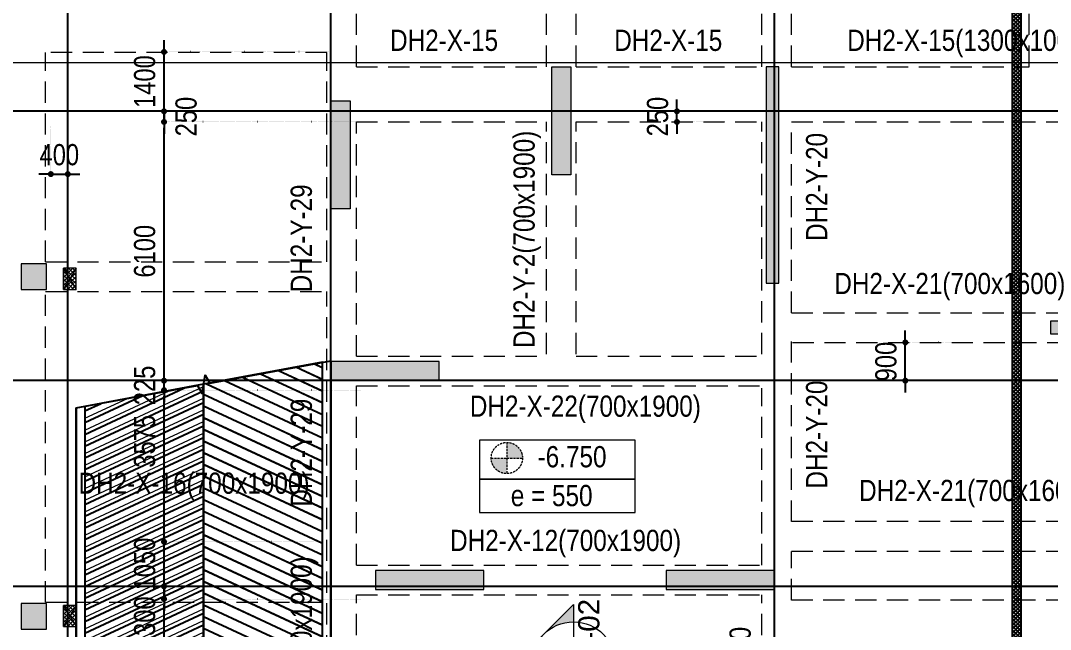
# Model space of a CAD drawing. Header units: millimetres. Extents: x 2356525 to 2927188, y -665534 to -417818.
# Drawn here: x 2771827 to 2796089, y -469946 to -455593 of the extents above; entities that cross this region are included whole.
import ezdxf
from ezdxf.enums import TextEntityAlignment as Align

# ---------------------------------------------------------------- set-up
doc = ezdxf.new("R2010")
doc.units = ezdxf.units.MM
doc.header["$LTSCALE"] = 200
doc.header["$MEASUREMENT"] = 0
for name, pattern in [('$0$CHG_XX_Damsan_Ham 2$0$HIDDEN', [0.375, 0.25, -0.125]), ('$0$HIDDEN', [0.375, 0.25, -0.125]), ('CHG_XX_Damsan_Ham 2$0$CHG_XX_Damsan_Ham 2$0$HIDDEN', [0.375, 0.25, -0.125]), ('CHG_XX_Luoi truc$0$MB_Luoi truc$0$Center101', [13, 10, -1, 1, -1]), ('DOT2', [0.125, 0, -0.125])]:
    doc.linetypes.add(name, pattern=pattern)
doc.layers.get('0').update_dxf_attribs({"lineweight": 9})
doc.layers.get('Defpoints').update_dxf_attribs({"color": 10, "lineweight": 0})
for name, color, linetype, lineweight in [("$0$'S_General_Hidden_1 Thin", 1, '$0$HIDDEN', 18), ('$0$CHG_XX_Damsan_Ham 2$0$DBAO', 3, 'Continuous', 13), ('$0$CHG_XX_Damsan_Ham 2$0$DMo', 9, '$0$CHG_XX_Damsan_Ham 2$0$HIDDEN', 9), ('$0$CHG_XX_Damsan_Ham 2$0$Start net bao', 3, 'Continuous', 18), ('$0$CHG_XX_Damsan_Ham 2$0$TTP-TEXT', 30, 'Continuous', 5), ('$0$Start hatch', 8, 'Continuous', 25), ('CHG_XX_Cot_Ham 2$0$NS-Pier-H2', 150, 'Continuous', 13), ('CHG_XX_Cot_Ham 2$0$NS-Pier-H2 @ 1', 150, 'Continuous', 13), ('CHG_XX_Cot_Ham 2$0$NS-Pier-H2 @ 150', 150, 'Continuous', 13), ("CHG_XX_Damsan_Ham 2$0$CHG_XX_Damsan_Ham 2$0$'S_General_Hidden_1 Thin", 1, 'CHG_XX_Damsan_Ham 2$0$CHG_XX_Damsan_Ham 2$0$HIDDEN', 18), ('CHG_XX_Damsan_Ham 2$0$CHG_XX_Damsan_Ham 2$0$DBAO', 3, 'Continuous', 13), ('CHG_XX_Damsan_Ham 2$0$CHG_XX_Damsan_Ham 2$0$DTE-MEP-H-SLAB TEXT', 3, 'Continuous', 0), ('CHG_XX_Damsan_Ham 2$0$CHG_XX_Damsan_Ham 2$0$mach ngung thi cong', 6, 'Continuous', 13), ('CHG_XX_Damsan_Ham 2$0$CHG_XX_Damsan_Ham 2$0$Start hatch', 8, 'Continuous', 25), ('CHG_XX_Damsan_Ham 2$0$CHG_XX_Damsan_Ham 2$0$Start net bao', 3, 'Continuous', 18), ('CHG_XX_Damsan_Ham 2$0$DTE-MEP-H-SLAB TEXT', 3, 'Continuous', 0), ('CHG_XX_Damsan_Ham 2$0$HATCH', 57, 'Continuous', 9), ('CHG_XX_Damsan_Ham 2$0$mach ngung thi cong', 6, 'Continuous', 13), ('CHG_XX_Damsan_Ham 2$0$Start hatch', 8, 'Continuous', 25), ('CHG_XX_Damsan_Ham 2$0$tam cap ram', 8, 'Continuous', 5), ('DBAO', 90, 'Continuous', 13), ('TEXT P X', 1, 'Continuous', 9), ('TEXT P Y', 2, 'Continuous', 15)]:
    doc.layers.add(name, color=color, linetype=linetype, lineweight=lineweight)
for name, color, linetype in [('CHG_XX_Cot_Ham 2$0$mb_cot tang 1-3$0$Concrete Line', 6, 'Continuous'), ('CHG_XX_Damsan_Ham 2$0$DTE-MEP-REVISION-1', 2, 'Continuous'), ('CHG_XX_Luoi truc$0$Grid', 34, 'Continuous'), ('CHG_XX_Luoi truc$0$Grid Line', 251, 'CHG_XX_Luoi truc$0$MB_Luoi truc$0$Center101'), ('dim', 1, 'Continuous')]:
    doc.layers.add(name, color=color, linetype=linetype)
for name, color, linetype, lineweight, plot in [('CHG_XX_Cot_Ham 2$0$NS-Column-H2', 90, 'Continuous', 13, False), ('CHG_XX_Cot_Ham 2$0$NS-Column-H2 @ 1', 90, 'Continuous', 13, False), ('CHG_XX_Cot_Ham 2$0$NS-Column-H2 @ 150', 90, 'Continuous', 13, False)]:
    doc.layers.add(name, color=color, linetype=linetype, lineweight=lineweight, plot=plot)
doc.styles.add('$0$CHG_XX_Damsan_Ham 2$0$TTP-HelCon', font='')
doc.styles.add('CHG_XX_Luoi truc$0$MB_Luoi truc$0$Grid A-F$0$VNI-HelveCB', font='')
doc.styles.add('ICIC', font='arial.ttf')
doc.styles.add('MB_Luoi truc$0$Arial_C', font='arial.ttf', dxfattribs={"width": 0.8})
doc.styles.add('TTP-HelCon', font='')
doc.styles.get('$0$CHG_XX_Damsan_Ham 2$0$TTP-HelCon').set_extended_font_data('VNI-Helve-Condense')
doc.styles.get('CHG_XX_Luoi truc$0$MB_Luoi truc$0$Grid A-F$0$VNI-HelveCB').set_extended_font_data('VNI-Helve-Condense', bold=True)
doc.styles.get('TTP-HelCon').set_extended_font_data('VNI-Helve-Condense')
doc.dimstyles.new('200', dxfattribs={"dimscale": 200, "dimtxt": 2.5, "dimasz": 0.7, "dimexe": 0.0003, "dimexo": 0, "dimgap": 1, "dimtad": 1, "dimdec": 0, "dimzin": 12, "dimdsep": 46, "dimtxsty": 'MB_Luoi truc$0$Arial_C', "dimblk": 'MB_Luoi truc$0$_Dot', "dimcen": 0.5, "dimclrd": 256, "dimclre": 8, "dimclrt": 1, "dimadec": 0, "dimazin": 0, "dimtfac": 1, "dimtdec": 0, "dimtix": 1, "dimtmove": 2, "dimatfit": 3, "dimldrblk": 'MB_Luoi truc$0$HTT Arrow 30', "dimfxl": 1, "dimtolj": 1, "dimtzin": 0, "dimlwe": -1, "dimarcsym": 0})
pattern_1 = [(335, (2e-10, 1500), (105.65457, 226.57695), [])]
pattern_2 = [(205, (147703.1, 1500), (-105.65457, 226.57695), [])]

# ---------------------------------------------------------------- blocks, each defined once
blk = doc.blocks.new('*U864')
at = {"layer": 'CHG_XX_Cot_Ham 2$0$NS-Pier-H2 @ 1'}
h = blk.add_hatch(color=256, dxfattribs=at)
h.dxf.hatch_style = 1
h.paths.add_polyline_path([(450, 0), (0, 0), (0, -2550), (450, -2550)])
at = {"layer": 'CHG_XX_Cot_Ham 2$0$NS-Pier-H2 @ 150'}
h = blk.add_hatch(color=256, dxfattribs=at)
h.dxf.hatch_style = 1
h.paths.add_polyline_path([(450, 0), (0, 0), (0, -2550), (450, -2550)])
blk = doc.blocks.new('CHG_XX_Cot_Ham 2$0$Block A_C450x2250')
at = {"layer": 'CHG_XX_Cot_Ham 2$0$NS-Pier-H2'}
blk.add_lwpolyline([(450, -2550), (0, -2550), (0, 0), (450, 0)], close=True, dxfattribs=at)
blk.add_blockref('*U864', (0, 0), dxfattribs=at)
blk = doc.blocks.new('CHG_XX_Cot_Ham 2$0$300X4700')
at = {"layer": 'CHG_XX_Cot_Ham 2$0$NS-Pier-H2'}
h = blk.add_hatch(color=256, dxfattribs=at)
h.dxf.hatch_style = 1
h.paths.add_polyline_path([(0, 0), (0, -300), (4700, -300), (4700, 0)])
blk.add_lwpolyline([(0, 0), (0, -300), (4700, -300), (4700, 0)], close=True, dxfattribs=at)
blk = doc.blocks.new('*U865')
at = {"layer": 'CHG_XX_Cot_Ham 2$0$NS-Column-H2 @ 1'}
h = blk.add_hatch(color=256, dxfattribs=at)
h.dxf.hatch_style = 1
h.paths.add_polyline_path([(-300, -300), (-300, 300), (300, 300), (300, -300)])
at = {"layer": 'CHG_XX_Cot_Ham 2$0$NS-Column-H2 @ 150'}
h = blk.add_hatch(color=256, dxfattribs=at)
h.dxf.hatch_style = 1
h.paths.add_polyline_path([(-300, -300), (-300, 300), (300, 300), (300, -300)])
blk = doc.blocks.new('CHG_XX_Cot_Ham 2$0$HoBoi_C600x600')
at = {"layer": 'CHG_XX_Cot_Ham 2$0$NS-Column-H2'}
blk.add_lwpolyline([(300, -300), (300, 300), (-300, 300), (-300, -300)], close=True, dxfattribs=at)
blk.add_blockref('*U865', (0, 0), dxfattribs=at)
blk = doc.blocks.new('*U835')
at = {"layer": 'CHG_XX_Luoi truc$0$Grid Line'}
blk.add_line((0, 0), (0, 608), dxfattribs=at)
at = {"layer": 'CHG_XX_Luoi truc$0$Grid', "lineweight": -2, "style": 'CHG_XX_Luoi truc$0$MB_Luoi truc$0$Grid A-F$0$VNI-HelveCB'}
for tag, p in [('GRIDSUB', (0, 617)), ('GRID', (0, -9))]:
    blk.add_attdef(tag, text='', height=5, dxfattribs=at).set_placement(p, align=Align.MIDDLE)
blk = doc.blocks.new('*U837')
at = {"layer": 'CHG_XX_Luoi truc$0$Grid Line'}
blk.add_line((0, 0), (0, 438), dxfattribs=at)
at = {"layer": 'CHG_XX_Luoi truc$0$Grid', "lineweight": -2, "style": 'CHG_XX_Luoi truc$0$MB_Luoi truc$0$Grid A-F$0$VNI-HelveCB'}
for tag, p in [('GRIDSUB', (0, 447)), ('GRID', (0, -9))]:
    blk.add_attdef(tag, text='', height=5, dxfattribs=at).set_placement(p, align=Align.MIDDLE)
blk = doc.blocks.new('CHG_XX_Luoi truc')
at = {"layer": 'CHG_XX_Luoi truc$0$Grid', "xscale": 300, "yscale": 300, "zscale": 300}
for p in [(70650, -12747), (76850, -12747), (87300, -12747)]:
    blk.add_blockref('*U835', p, dxfattribs=at)
at = {"layer": 'CHG_XX_Luoi truc$0$Grid', "xscale": 300.0000000000013, "yscale": 300.0000000000013, "zscale": 300.0000000000013, "rotation": 90}
for p in [(110703, 152250), (110703, 145900), (110703, 141050)]:
    blk.add_blockref('*U837', p, dxfattribs=at)
blk = doc.blocks.new('CHG_XX_Cot_Ham 2')
at = {"layer": 'CHG_XX_Cot_Ham 2$0$NS-Column-H2'}
h = blk.add_hatch(dxfattribs=at)
h.set_pattern_fill('ANSI37', color=256, scale=20.833333, angle=270, style=0)
h.set_pattern_definition([(315, (-339307.24, -90764.444), (46.772167, 46.772167), []), (45, (-339307.24, -90764.444), (-46.772167, 46.772167), [])])
h.paths.add_polyline_path([(70550, 148050.4), (70550, 148550.5), (70850, 148550.5), (70850, 148050.4)])
h = blk.add_hatch(dxfattribs=at)
h.set_pattern_fill('ANSI37', color=256, scale=20.833333, angle=270, style=0)
h.set_pattern_definition([(315, (-339307.24, -98714.44), (46.772167, 46.772167), []), (45, (-339307.24, -98714.44), (-46.772167, 46.772167), [])])
h.paths.add_polyline_path([(70550, 140100.4), (70550, 140600.5), (70850, 140600.5), (70850, 140100.4)])
at = {"layer": 'CHG_XX_Cot_Ham 2$0$NS-Pier-H2'}
h = blk.add_hatch(color=256, dxfattribs=at)
h.dxf.hatch_style = 1
h.paths.add_polyline_path([(99639.2, 163400), (-10900, 163400), (-10900, 85450), (-300, 85450), (-300, 84050), (32350, 84050), (32350, -9000), (103575.5, -9000), (106050, -6022), (106050, 158254.3)])
h.paths.add_polyline_path([(99533.7, 163100), (105750, 158110.4), (105750, 90450), (105650, 90450), (105750, 90450), (105750, 13850), (105750, 13722.3), (105750, -5913.6), (103434.7, -8700), (93599.8, -8700), (93299.8, -8700), (32650, -8700), (32650, 84350), (0, 84350), (0, 85750), (-10600, 85750), (-10600, 163100), (93600, 163100)], flags=16)
h = blk.add_hatch(color=256, dxfattribs=at)
h.dxf.hatch_style = 1
h.paths.add_polyline_path([(87400, 153300), (87100, 153300), (87100, 148200), (87400, 148200)])
at = {"layer": 'CHG_XX_Cot_Ham 2$0$NS-Column-H2'}
for points in [[(70850, 148550.5), (70550, 148550.5), (70550, 148050.5), (70850, 148050.5), (70850, 148550.5), (70550, 148050.5), (70550, 148550.5), (70850, 148050.5)], [(70850, 140600.5), (70550, 140600.5), (70550, 140100.5), (70850, 140100.5), (70850, 140600.5), (70550, 140100.5), (70550, 140600.5), (70850, 140100.5)]]:
    blk.add_lwpolyline(points, dxfattribs=at)
at = {"layer": 'CHG_XX_Cot_Ham 2$0$NS-Pier-H2'}
blk.add_lwpolyline([(87400, 153300), (87100, 153300), (87100, 148200), (87400, 148200)], close=True, dxfattribs=at)
at = {"layer": 'CHG_XX_Cot_Ham 2$0$mb_cot tang 1-3$0$Concrete Line'}
blk.add_blockref('CHG_XX_Cot_Ham 2$0$300X4700', (93800, 147300), dxfattribs=at)
at = {"layer": 'CHG_XX_Cot_Ham 2$0$NS-Column-H2'}
for p in [(69850, 148350), (69850, 140344.1)]:
    blk.add_blockref('CHG_XX_Cot_Ham 2$0$HoBoi_C600x600', p, dxfattribs=at)
at = {"layer": 'CHG_XX_Cot_Ham 2$0$NS-Pier-H2'}
for name, p in [('CHG_XX_Luoi truc', (0, 0)), ('CHG_XX_Cot_Ham 2$0$Block A_C450x2250', (82050, 153300)), ('CHG_XX_Cot_Ham 2$0$Block A_C450x2250', (76850, 152500))]:
    blk.add_blockref(name, p, dxfattribs=at)
at = {"layer": 'CHG_XX_Cot_Ham 2$0$NS-Pier-H2', "xscale": -1, "rotation": 90}
for p in [(76850, 146350), (77900, 141425), (84750, 141425)]:
    blk.add_blockref('CHG_XX_Cot_Ham 2$0$Block A_C450x2250', p, dxfattribs=at)
blk = doc.blocks.new('sfddxg')
h = blk.add_hatch(color=256)
h.paths.add_polyline_path([(-500, 0), (-707, 0), (-354, 354, 0.198912)])
h.paths.add_polyline_path([(-354, 354), (0, 707), (354, 354, 0.198912), (0, 500, 0.198912)])
h.paths.add_polyline_path([(354, 354), (707, 0), (500, 0, 0.198912)])
for p, q in [((550, 0), (-550, 0)), ((-500, 0), (-500, 0))]:
    blk.add_line(p, q)
blk.add_lwpolyline([(-500, 0), (-707, 0), (0, 707), (707, 0), (500, 0)])
blk.add_circle((0, 0), 500)
at = {"style": 'ICIC', "flags": 8}
blk.add_attdef('1', text='', height=250, dxfattribs=at).set_placement((0, 225), align=Align.MIDDLE)
blk.add_attdef('B-H2-14', text='', height=200, dxfattribs=at).set_placement((-528, -180), align=Align.MIDDLE_LEFT)
blk = doc.blocks.new('$0$CHG_XX_Damsan_Ham 2$0$KHS')
at = {"layer": '$0$CHG_XX_Damsan_Ham 2$0$DMo'}
h = blk.add_hatch(color=256, dxfattribs=at)
h.dxf.hatch_style = 1
h.paths.add_polyline_path([(1018, -704, 0.414214), (650, -335), (650, -704)])
h.paths.add_polyline_path([(650, -1072), (650, -704), (281, -704, 0.414214)])
at = {"layer": '$0$CHG_XX_Damsan_Ham 2$0$DBAO'}
for points in [[(10, -284), (10, -1200), (3676, -1200), (3676, -284)], [(10, -1200), (10, -1985), (3676, -1985), (3676, -1200)]]:
    blk.add_lwpolyline(points, close=True, dxfattribs=at)
at = {"layer": '$0$CHG_XX_Damsan_Ham 2$0$DMo'}
for p, q in [((650, -335), (650, -1072)), ((281, -704), (1018, -704))]:
    blk.add_line(p, q, dxfattribs=at)
blk.add_circle((650, -704), 368, dxfattribs=at)
at = {"layer": '$0$CHG_XX_Damsan_Ham 2$0$TTP-TEXT', "style": '$0$CHG_XX_Damsan_Ham 2$0$TTP-HelCon'}
for s, p in [(' -6.750', (1216, -923)), ('e = 550', (743, -1839))]:
    blk.add_text(s, height=500, dxfattribs=at).set_placement(p)
blk = doc.blocks.new('MB_Luoi truc$0$_Dot')
at = {"color": 0, "linetype": 'ByBlock', "lineweight": -2}
blk.add_line((-0.5, 0), (-1, 0), dxfattribs=at)
at = {"color": 0, "linetype": 'ByBlock', "const_width": 0.5}
blk.add_lwpolyline([(-0.25, 0, 1), (0.25, 0, 1)], format="xyb", close=True, dxfattribs=at)
blk = doc.blocks.new('*D101')
at = {"layer": 'Defpoints', "color": 0, "transparency": 16777216}
for p in [(2772539, -458099), (2772939, -458099), (2772939, -459212)]:
    blk.add_point(p, dxfattribs=at)
at = {"layer": 'dim', "color": 8, "linetype": 'DOT2', "transparency": 16777216}
for p, q in [((2772539, -458099), (2772539, -459212)), ((2772939, -458099), (2772939, -459212))]:
    blk.add_line(p, q, dxfattribs=at)
at = {"layer": 'dim', "lineweight": -2, "transparency": 16777216}
for p, q in [((2772399, -459212), (2772259, -459212)), ((2772539, -459212), (2772939, -459212)), ((2773079, -459212), (2773219, -459212))]:
    blk.add_line(p, q, dxfattribs=at)
at = {"layer": 'dim', "lineweight": -2, "transparency": 16777216, "xscale": 140, "yscale": 140, "zscale": 140}
blk.add_blockref('MB_Luoi truc$0$_Dot', (2772539, -459212), dxfattribs=at)
at = {"layer": 'dim', "lineweight": -2, "transparency": 16777216, "xscale": 140, "yscale": 140, "zscale": 140, "rotation": 180}
blk.add_blockref('MB_Luoi truc$0$_Dot', (2772939, -459212), dxfattribs=at)
at = {"layer": 'dim', "color": 1, "transparency": 16777216, "insert": (2772739, -458757), "char_height": 500, "attachment_point": 5, "style": 'MB_Luoi truc$0$Arial_C'}
blk.add_mtext('\\A1;400', dxfattribs=at)
blk = doc.blocks.new('MB_Luoi truc$0$HTT Arrow 30')
blk.add_hatch(color=256).paths.add_polyline_path([(-2.5, 0.375), (-2.5, -0.375), (0, 0)])
at = {"color": 0, "linetype": 'ByBlock', "lineweight": -2}
for p, q in [((0, 0), (-2.5, 0.375)), ((-2.5, -0.375), (-2.5, 0.375)), ((0, 0), (-2.5, -0.375))]:
    blk.add_line(p, q, dxfattribs=at)
blk = doc.blocks.new('*D102')
at = {"layer": 'Defpoints', "color": 0, "transparency": 16777216}
for p in [(2787291, -457731), (2788418, -457731), (2788418, -457981)]:
    blk.add_point(p, dxfattribs=at)
at = {"layer": 'dim', "lineweight": -2, "transparency": 16777216}
for p, q in [((2787291, -457591), (2787291, -457451)), ((2787291, -457981), (2787291, -457731)), ((2787291, -458121), (2787291, -458261))]:
    blk.add_line(p, q, dxfattribs=at)
at = {"layer": 'dim', "color": 8, "linetype": 'DOT2', "transparency": 16777216}
for p, q in [((2788418, -457731), (2787291, -457731)), ((2788418, -457981), (2787291, -457981))]:
    blk.add_line(p, q, dxfattribs=at)
at = {"layer": 'dim', "lineweight": -2, "transparency": 16777216, "xscale": 140, "yscale": 140, "zscale": 140}
for p, rotation in [((2787291, -457731), 270), ((2787291, -457981), 90)]:
    blk.add_blockref('MB_Luoi truc$0$_Dot', p, dxfattribs=dict(at, rotation=rotation))
at = {"layer": 'dim', "color": 1, "transparency": 16777216, "insert": (2786836, -457856), "char_height": 500, "attachment_point": 5, "rotation": 90, "style": 'MB_Luoi truc$0$Arial_C'}
blk.add_mtext('\\A1;250', dxfattribs=at)
blk = doc.blocks.new('*D103')
at = {"layer": 'Defpoints', "color": 0, "transparency": 16777216}
for p in [(2792671, -463181), (2794034, -463181), (2794034, -464081)]:
    blk.add_point(p, dxfattribs=at)
at = {"layer": 'dim', "lineweight": -2, "transparency": 16777216}
for p, q in [((2792671, -463041), (2792671, -462901)), ((2792671, -464081), (2792671, -463181)), ((2792671, -464221), (2792671, -464361))]:
    blk.add_line(p, q, dxfattribs=at)
at = {"layer": 'dim', "color": 8, "linetype": 'DOT2', "transparency": 16777216}
for p, q in [((2794034, -463181), (2792671, -463181)), ((2794034, -464081), (2792671, -464081))]:
    blk.add_line(p, q, dxfattribs=at)
at = {"layer": 'dim', "lineweight": -2, "transparency": 16777216, "xscale": 140, "yscale": 140, "zscale": 140}
for p, rotation in [((2792671, -463181), 270), ((2792671, -464081), 90)]:
    blk.add_blockref('MB_Luoi truc$0$_Dot', p, dxfattribs=dict(at, rotation=rotation))
at = {"layer": 'dim', "color": 1, "transparency": 16777216, "insert": (2792216, -463631), "char_height": 500, "attachment_point": 5, "rotation": 90, "style": 'MB_Luoi truc$0$Arial_C'}
blk.add_mtext('\\A1;900', dxfattribs=at)
blk = doc.blocks.new('*D262')
at = {"layer": 'Defpoints', "color": 0, "transparency": 16777216}
for p in [(2775206, -469231), (2779839, -469231), (2779839, -473881)]:
    blk.add_point(p, dxfattribs=at)
at = {"layer": 'dim', "color": 8, "linetype": 'DOT2', "transparency": 16777216}
for p, q in [((2779839, -469231), (2775206, -469231)), ((2779839, -473881), (2775206, -473881))]:
    blk.add_line(p, q, dxfattribs=at)
at = {"layer": 'dim', "lineweight": -2, "transparency": 16777216}
blk.add_line((2775206, -473741), (2775206, -469371), dxfattribs=at)
at = {"layer": 'dim', "lineweight": -2, "transparency": 16777216, "xscale": 140, "yscale": 140, "zscale": 140}
for p, rotation in [((2775206, -469231), 90), ((2775206, -473881), 270)]:
    blk.add_blockref('MB_Luoi truc$0$_Dot', p, dxfattribs=dict(at, rotation=rotation))
at = {"layer": 'dim', "color": 1, "transparency": 16777216, "insert": (2774751, -471556), "char_height": 500, "attachment_point": 5, "rotation": 90, "style": 'MB_Luoi truc$0$Arial_C'}
blk.add_mtext('\\A1;4650', dxfattribs=at)
blk = doc.blocks.new('*D263')
at = {"layer": 'Defpoints', "color": 0, "transparency": 16777216}
for p in [(2775206, -468931), (2779839, -468931), (2779839, -469231)]:
    blk.add_point(p, dxfattribs=at)
at = {"layer": 'dim', "lineweight": -2, "transparency": 16777216}
for p, q in [((2775206, -468791), (2775206, -468651)), ((2775206, -469231), (2775206, -468931)), ((2775206, -469371), (2775206, -469511))]:
    blk.add_line(p, q, dxfattribs=at)
at = {"layer": 'dim', "color": 8, "linetype": 'DOT2', "transparency": 16777216}
for p, q in [((2779839, -468931), (2775206, -468931)), ((2779839, -469231), (2775206, -469231))]:
    blk.add_line(p, q, dxfattribs=at)
at = {"layer": 'dim', "lineweight": -2, "transparency": 16777216, "xscale": 140, "yscale": 140, "zscale": 140}
for p, rotation in [((2775206, -468931), 270), ((2775206, -469231), 90)]:
    blk.add_blockref('MB_Luoi truc$0$_Dot', p, dxfattribs=dict(at, rotation=rotation))
at = {"layer": 'dim', "color": 1, "transparency": 16777216, "insert": (2774751, -469633), "char_height": 500, "attachment_point": 5, "rotation": 90, "style": 'MB_Luoi truc$0$Arial_C'}
blk.add_mtext('\\A1;300', dxfattribs=at)
blk = doc.blocks.new('*D264')
at = {"layer": 'Defpoints', "color": 0, "transparency": 16777216}
for p in [(2775206, -467881), (2778939, -467881), (2779839, -468931)]:
    blk.add_point(p, dxfattribs=at)
at = {"layer": 'dim', "lineweight": -2, "transparency": 16777216}
for p, q in [((2775206, -467741), (2775206, -467601)), ((2775206, -468931), (2775206, -467881)), ((2775206, -469071), (2775206, -469211))]:
    blk.add_line(p, q, dxfattribs=at)
at = {"layer": 'dim', "color": 8, "linetype": 'DOT2', "transparency": 16777216}
for p, q in [((2778939, -467881), (2775206, -467881)), ((2779839, -468931), (2775206, -468931))]:
    blk.add_line(p, q, dxfattribs=at)
at = {"layer": 'dim', "lineweight": -2, "transparency": 16777216, "xscale": 140, "yscale": 140, "zscale": 140}
for p, rotation in [((2775206, -467881), 270), ((2775206, -468931), 90)]:
    blk.add_blockref('MB_Luoi truc$0$_Dot', p, dxfattribs=dict(at, rotation=rotation))
at = {"layer": 'dim', "color": 1, "transparency": 16777216, "insert": (2774751, -468406), "char_height": 500, "attachment_point": 5, "rotation": 90, "style": 'MB_Luoi truc$0$Arial_C'}
blk.add_mtext('\\A1;1050', dxfattribs=at)
blk = doc.blocks.new('*D265')
at = {"layer": 'Defpoints', "color": 0, "transparency": 16777216}
for p in [(2775206, -464306), (2779839, -464306), (2778939, -467881)]:
    blk.add_point(p, dxfattribs=at)
at = {"layer": 'dim', "color": 8, "linetype": 'DOT2', "transparency": 16777216}
for p, q in [((2779839, -464306), (2775206, -464306)), ((2778939, -467881), (2775206, -467881))]:
    blk.add_line(p, q, dxfattribs=at)
at = {"layer": 'dim', "lineweight": -2, "transparency": 16777216}
blk.add_line((2775206, -467741), (2775206, -464446), dxfattribs=at)
at = {"layer": 'dim', "lineweight": -2, "transparency": 16777216, "xscale": 140, "yscale": 140, "zscale": 140}
for p, rotation in [((2775206, -464306), 90), ((2775206, -467881), 270)]:
    blk.add_blockref('MB_Luoi truc$0$_Dot', p, dxfattribs=dict(at, rotation=rotation))
at = {"layer": 'dim', "color": 1, "transparency": 16777216, "insert": (2774751, -465512), "char_height": 500, "attachment_point": 5, "rotation": 90, "style": 'MB_Luoi truc$0$Arial_C'}
blk.add_mtext('\\A1;3575', dxfattribs=at)
blk = doc.blocks.new('*D266')
at = {"layer": 'Defpoints', "color": 0, "transparency": 16777216}
for p in [(2775206, -464081), (2779139, -464081), (2779839, -464306)]:
    blk.add_point(p, dxfattribs=at)
at = {"layer": 'dim', "lineweight": -2, "transparency": 16777216}
for p, q in [((2775206, -463941), (2775206, -463801)), ((2775206, -464306), (2775206, -464081)), ((2775206, -464446), (2775206, -464586))]:
    blk.add_line(p, q, dxfattribs=at)
at = {"layer": 'dim', "color": 8, "linetype": 'DOT2', "transparency": 16777216}
for p, q in [((2779139, -464081), (2775206, -464081)), ((2779839, -464306), (2775206, -464306))]:
    blk.add_line(p, q, dxfattribs=at)
at = {"layer": 'dim', "lineweight": -2, "transparency": 16777216, "xscale": 140, "yscale": 140, "zscale": 140}
for p, rotation in [((2775206, -464081), 270), ((2775206, -464306), 90)]:
    blk.add_blockref('MB_Luoi truc$0$_Dot', p, dxfattribs=dict(at, rotation=rotation))
at = {"layer": 'dim', "color": 1, "transparency": 16777216, "insert": (2774751, -464194), "char_height": 500, "attachment_point": 5, "rotation": 90, "style": 'MB_Luoi truc$0$Arial_C'}
blk.add_mtext('\\A1;225', dxfattribs=at)
blk = doc.blocks.new('*D267')
at = {"layer": 'Defpoints', "color": 0, "transparency": 16777216}
for p in [(2775206, -457981), (2779839, -457981), (2779139, -464081)]:
    blk.add_point(p, dxfattribs=at)
at = {"layer": 'dim', "color": 8, "linetype": 'DOT2', "transparency": 16777216}
for p, q in [((2779839, -457981), (2775206, -457981)), ((2779139, -464081), (2775206, -464081))]:
    blk.add_line(p, q, dxfattribs=at)
at = {"layer": 'dim', "lineweight": -2, "transparency": 16777216}
blk.add_line((2775206, -463941), (2775206, -458121), dxfattribs=at)
at = {"layer": 'dim', "lineweight": -2, "transparency": 16777216, "xscale": 140, "yscale": 140, "zscale": 140}
for p, rotation in [((2775206, -457981), 90), ((2775206, -464081), 270)]:
    blk.add_blockref('MB_Luoi truc$0$_Dot', p, dxfattribs=dict(at, rotation=rotation))
at = {"layer": 'dim', "color": 1, "transparency": 16777216, "insert": (2774751, -461031), "char_height": 500, "attachment_point": 5, "rotation": 90, "style": 'MB_Luoi truc$0$Arial_C'}
blk.add_mtext('\\A1;6100', dxfattribs=at)
blk = doc.blocks.new('*D268')
at = {"layer": 'Defpoints', "color": 0, "transparency": 16777216}
for p in [(2775206, -457731), (2779139, -457731), (2779839, -457981)]:
    blk.add_point(p, dxfattribs=at)
at = {"layer": 'dim', "lineweight": -2, "transparency": 16777216}
for p, q in [((2775206, -457591), (2775206, -457451)), ((2775206, -457981), (2775206, -457731)), ((2775206, -458121), (2775206, -458261))]:
    blk.add_line(p, q, dxfattribs=at)
at = {"layer": 'dim', "color": 8, "linetype": 'DOT2', "transparency": 16777216}
for p, q in [((2779139, -457731), (2775206, -457731)), ((2779839, -457981), (2775206, -457981))]:
    blk.add_line(p, q, dxfattribs=at)
at = {"layer": 'dim', "lineweight": -2, "transparency": 16777216, "xscale": 140, "yscale": 140, "zscale": 140}
for p, rotation in [((2775206, -457731), 270), ((2775206, -457981), 90)]:
    blk.add_blockref('MB_Luoi truc$0$_Dot', p, dxfattribs=dict(at, rotation=rotation))
at = {"layer": 'dim', "color": 1, "transparency": 16777216, "insert": (2775728, -457856), "char_height": 500, "attachment_point": 5, "rotation": 90, "style": 'MB_Luoi truc$0$Arial_C'}
blk.add_mtext('\\A1;250', dxfattribs=at)
blk = doc.blocks.new('*D269')
at = {"layer": 'Defpoints', "color": 0, "transparency": 16777216}
for p in [(2775206, -456331), (2779139, -456331), (2779139, -457731)]:
    blk.add_point(p, dxfattribs=at)
at = {"layer": 'dim', "lineweight": -2, "transparency": 16777216}
for p, q in [((2775206, -456191), (2775206, -456051)), ((2775206, -457731), (2775206, -456331)), ((2775206, -457871), (2775206, -458011))]:
    blk.add_line(p, q, dxfattribs=at)
at = {"layer": 'dim', "color": 8, "linetype": 'DOT2', "transparency": 16777216}
for p, q in [((2779139, -456331), (2775206, -456331)), ((2779139, -457731), (2775206, -457731))]:
    blk.add_line(p, q, dxfattribs=at)
at = {"layer": 'dim', "lineweight": -2, "transparency": 16777216, "xscale": 140, "yscale": 140, "zscale": 140}
for p, rotation in [((2775206, -456331), 270), ((2775206, -457731), 90)]:
    blk.add_blockref('MB_Luoi truc$0$_Dot', p, dxfattribs=dict(at, rotation=rotation))
at = {"layer": 'dim', "color": 1, "transparency": 16777216, "insert": (2774751, -457031), "char_height": 500, "attachment_point": 5, "rotation": 90, "style": 'MB_Luoi truc$0$Arial_C'}
blk.add_mtext('\\A1;1400', dxfattribs=at)
blk = doc.blocks.new('$0$A$C2E244298')
at = {"layer": '$0$Start hatch'}
h = blk.add_hatch(dxfattribs=at)
h.set_pattern_fill('_USER', color=256, scale=250, angle=335, pattern_type=0)
h.set_pattern_definition(pattern_1)
h.paths.add_polyline_path([(73850, 136100), (76650, 136100), (76650, 146332), (73850, 145813)])
h = blk.add_hatch(dxfattribs=at)
h.set_pattern_fill('_USER', color=256, scale=250, angle=335, pattern_type=0)
h.set_pattern_definition(pattern_2)
h.paths.add_polyline_path([(73850, 145813), (71052, 145293), (71050, 136100), (73850, 136100)])
for p, q in [((76850, 136100), (76850, 146370)), ((70850, 145256), (70850, 136100))]:
    blk.add_line(p, q, dxfattribs=at)
blk.add_lwpolyline([(76850, 146370), (76850, 136100), (70850, 136100), (70850, 145256)], dxfattribs=at)
at = {"layer": '$0$Start hatch', "linetype": 'Continuous'}
blk.add_lwpolyline([(70850, 145256), (73702, 145784), (73814, 145595), (73885, 146028), (73997, 145840), (76850, 146369)], dxfattribs=at)
at = {"layer": '$0$Start hatch'}
for points in [[(73850, 136100), (76650, 136100), (76650, 146332), (73850, 145813)], [(71050, 136100), (73850, 136100), (73850, 145813), (71050, 145293)]]:
    blk.add_lwpolyline(points, close=True, dxfattribs=at)
blk = doc.blocks.new('CHG_XX_Damsan_Ham 2$0$CHG_XX_Damsan_Ham 2$0$sdfsgdh')
at = {"layer": 'CHG_XX_Damsan_Ham 2$0$CHG_XX_Damsan_Ham 2$0$Start hatch', "ltscale": 0.5}
h = blk.add_hatch(dxfattribs=at)
h.set_pattern_fill('ANSI37', color=256, scale=500)
h.set_pattern_definition([(45, (273994.73, -8650), (-44.194174, 44.194174), []), (135, (273994.73, -8650), (-44.194174, -44.194174), [])])
h.paths.add_polyline_path([(103800, -3), (103600, -3), (103600, -403), (102202, -403), (102202, 1800), (102002, 1800), (102002, -603), (103600, -603), (103600, -36361), (103800, -36361)])
at = {"layer": 'CHG_XX_Damsan_Ham 2$0$DTE-MEP-H-SLAB TEXT', "color": 2, "ltscale": 0.5, "flags": 128}
blk.add_lwpolyline([(103600, -74225), (103600, -603)], dxfattribs=at)
at = {"layer": 'CHG_XX_Damsan_Ham 2$0$DTE-MEP-REVISION-1', "ltscale": 0.5}
blk.add_line((103800, -3), (103800, -74225), dxfattribs=at)
blk = doc.blocks.new('CHG_XX_Damsan_Ham 2$0$A$C2E244298')
at = {"layer": 'CHG_XX_Damsan_Ham 2$0$Start hatch'}
h = blk.add_hatch(dxfattribs=at)
h.set_pattern_fill('_USER', color=256, scale=250, angle=335, pattern_type=0)
h.set_pattern_definition(pattern_1)
h.paths.add_polyline_path([(73850, 136100), (76650, 136100), (76650, 146332), (73850, 145813)])
h = blk.add_hatch(dxfattribs=at)
h.set_pattern_fill('_USER', color=256, scale=250, angle=335, pattern_type=0)
h.set_pattern_definition(pattern_2)
h.paths.add_polyline_path([(73850, 145813), (71052, 145293), (71050, 136100), (73850, 136100)])
for p, q in [((76850, 136100), (76850, 146370)), ((70850, 145256), (70850, 136100))]:
    blk.add_line(p, q, dxfattribs=at)
blk.add_lwpolyline([(76850, 146370), (76850, 136100), (70850, 136100), (70850, 145256)], dxfattribs=at)
at = {"layer": 'CHG_XX_Damsan_Ham 2$0$Start hatch', "linetype": 'Continuous'}
blk.add_lwpolyline([(70850, 145256), (73702, 145784), (73814, 145595), (73885, 146028), (73997, 145840), (76850, 146369)], dxfattribs=at)
at = {"layer": 'CHG_XX_Damsan_Ham 2$0$Start hatch'}
for points in [[(73850, 136100), (76650, 136100), (76650, 146332), (73850, 145813)], [(71050, 136100), (73850, 136100), (73850, 145813), (71050, 145293)]]:
    blk.add_lwpolyline(points, close=True, dxfattribs=at)
blk = doc.blocks.new('CHG_XX_Damsan_Ham 2$0$ArchStaireH2')
at = {"layer": 'CHG_XX_Damsan_Ham 2$0$tam cap ram'}
h = blk.add_hatch(dxfattribs=at)
h.set_pattern_fill('_USER', color=256, scale=250, angle=335, pattern_type=0)
h.set_pattern_definition([(335, (-12250, -139550), (105.65457, 226.57695), [])])
h.paths.add_polyline_path([(61600, -4950), (64400, -4950), (64400, 5282), (61600, 4763)])
h = blk.add_hatch(dxfattribs=at)
h.set_pattern_fill('_USER', color=256, scale=250, angle=335, pattern_type=0)
h.set_pattern_definition([(205, (135453.1, -139550), (-105.65457, 226.57695), [])])
h.paths.add_polyline_path([(61600, 4763), (58802, 4243), (58800, -4950), (61600, -4950)])
at = {"layer": 'CHG_XX_Damsan_Ham 2$0$CHG_XX_Damsan_Ham 2$0$Start net bao'}
blk.add_blockref('CHG_XX_Damsan_Ham 2$0$A$C2E244298', (-12250, -141050), dxfattribs=at)
blk = doc.blocks.new('CHG_XX_Damsan_Ham 2', base_point=(3089256, -609981))
at = {"layer": "CHG_XX_Damsan_Ham 2$0$CHG_XX_Damsan_Ham 2$0$'S_General_Hidden_1 Thin", "ltscale": 10}
for p, q in [((77450, 153300), (77450, 163100)), ((81925, 153300), (81925, 163100)), ((82625, 153300), (82625, 163100)), ((87000, 153300), (87000, 163100)), ((87700, 153300), (87700, 163100)), ((93300, 153300), (93300, 163100)), ((70125, 148700), (70125, 153638)), ((76750, 153638), (70125, 153638)), ((76750, 148700), (76750, 153638)), ((77450, 153300), (81925, 153300)), ((82625, 153300), (87000, 153300)), ((87700, 153300), (93300, 153300)), ((77450, 146475), (77450, 152000)), ((77450, 152000), (81925, 152000)), ((81925, 146525), (81925, 152000)), ((82625, 146525), (82625, 152000)), ((82625, 152000), (87000, 152000)), ((87000, 146524), (87000, 152000)), ((87700, 147500), (87700, 152000)), ((87700, 152000), (97200, 152000)), ((70125, 148700), (76750, 148700)), ((70125, 148000), (76750, 148000)), ((70125, 140675), (70125, 148000)), ((76750, 132650), (76750, 148000)), ((87700, 147500), (97200, 147500)), ((87700, 142575), (87700, 146825)), ((87725, 146800), (97200, 146800)), ((77450, 146475), (81925, 146475)), ((82625, 146475), (87000, 146474)), ((77450, 141550), (77450, 145775)), ((77450, 145775), (87000, 145774)), ((87000, 141549), (87000, 145724)), ((97200, 142575), (87700, 142575)), ((87700, 140725), (87700, 141875)), ((97200, 141875), (87700, 141875)), ((77450, 141550), (87000, 141549)), ((77450, 136900), (77450, 140850)), ((77450, 140850), (87000, 140849)), ((87000, 136900), (87000, 140849)), ((97200, 140725), (87700, 140725)), ((70125, 140675), (76850, 140675))]:
    blk.add_line(p, q, dxfattribs=at)
at = {"layer": 'CHG_XX_Damsan_Ham 2$0$CHG_XX_Damsan_Ham 2$0$mach ngung thi cong'}
blk.add_lwpolyline([(23700, 90148), (-100, 90150), (-100, 153400), (99650, 153400), (99650, 71950), (75851, 71950), (75851, 88800), (75851, 88800), (75851, 129600), (23700, 129600)], close=True, dxfattribs=at)
at = {"layer": 'CHG_XX_Damsan_Ham 2$0$mach ngung thi cong'}
blk.add_lwpolyline([(23900, 90148), (-100, 90150), (-100, 153400), (99650, 153400), (99650, 71950), (75549, 71950), (75549, 88800), (75549, 88800), (75549, 129500), (23900, 129500)], close=True, dxfattribs=at)
at = {"layer": 'CHG_XX_Damsan_Ham 2$0$CHG_XX_Damsan_Ham 2$0$DBAO'}
blk.add_blockref('CHG_XX_Cot_Ham 2', (0, 0), dxfattribs=at)
at = {"layer": 'CHG_XX_Damsan_Ham 2$0$CHG_XX_Damsan_Ham 2$0$DTE-MEP-H-SLAB TEXT'}
blk.add_blockref('CHG_XX_Damsan_Ham 2$0$CHG_XX_Damsan_Ham 2$0$sdfsgdh', (-10700, 160900), dxfattribs=at)
at = {"layer": 'CHG_XX_Damsan_Ham 2$0$HATCH'}
for name, p in [('CHG_XX_Cot_Ham 2', (0, 0)), ('CHG_XX_Damsan_Ham 2$0$ArchStaireH2', (12250, 141050))]:
    blk.add_blockref(name, p, dxfattribs=at)

msp = doc.modelspace()

# ---------------------------------------------------------------- block references
at = {"layer": "$0$'S_General_Hidden_1 Thin", "ltscale": 10}
msp.add_blockref('$0$CHG_XX_Damsan_Ham 2$0$KHS', (2782632.4, -465201.8), dxfattribs=at)
at = {"layer": '$0$CHG_XX_Damsan_Ham 2$0$Start net bao'}
msp.add_blockref('$0$A$C2E244298', (2702289.2, -609981), dxfattribs=at)
msp.add_blockref('CHG_XX_Damsan_Ham 2', (5791545.2, -1219962))
at = {"layer": 'DBAO'}
msp.add_blockref('CHG_XX_Cot_Ham 2', (2702289.2, -609981), dxfattribs=at)
ref = msp.add_blockref('sfddxg', (2784853.1, -470770.2), dxfattribs=dict(at, xscale=2, yscale=2, zscale=2, rotation=90))
ref.add_attrib('B-H2-14', 'S-H2-02', dxfattribs={"layer": '0', "height": 500, "rotation": 90, "style": 'ICIC'}).set_placement((2785213.1, -471825.8), align=Align.MIDDLE_LEFT)
ref.add_attrib('1', '4', dxfattribs={"layer": '0', "height": 500, "style": 'ICIC'}).set_placement((2784403.1, -470770.2), align=Align.MIDDLE)

# ---------------------------------------------------------------- texts
at = {"layer": 'TEXT P X', "style": 'TTP-HelCon'}
for s, p in [('DH2-X-15', (2780531.9, -456307.7)), ('DH2-X-15', (2785813.2, -456307.7)), ('DH2-X-15(1300x1000)', (2791302, -456307.7)), ('DH2-X-21(700x1600)', (2790998.4, -462041.2)), ('DH2-X-16(700x1900)', (2773191.8, -466748.4)), ('DH2-X-21(700x1600)', (2791582.5, -466920.7)), ('DH2-X-12(700x1900)', (2781945.9, -468098.5))]:
    msp.add_text(s, height=500, dxfattribs=at).set_placement(p)
at = {"layer": 'TEXT P X', "color": 3, "style": 'TTP-HelCon'}
msp.add_text('DH2-X-22(700x1900)', height=500, dxfattribs=at).set_placement((2782411.1, -464933))
at = {"layer": 'TEXT P Y', "style": 'TTP-HelCon'}
for s, p in [('DH2-Y-2(700x1900)', (2783938.5, -463313.6)), ('DH2-Y-29', (2778689.6, -462000)), ('DH2-Y-29', (2778689.6, -467052)), ('DH2-Y-29(700x1900)', (2778689.6, -473665.7))]:
    msp.add_text(s, height=500, rotation=90, dxfattribs=at).set_placement(p)
at = {"layer": 'TEXT P Y', "color": 1, "style": 'TTP-HelCon'}
for p in [(2790831.5, -460787.3), (2790831.5, -466625.3), (2789028.8, -472430.2)]:
    msp.add_text('DH2-Y-20', height=500, rotation=90, dxfattribs=at).set_placement(p)

# ---------------------------------------------------------------- dimensions: what is measured, and where the dimension line sits
at = {"layer": 'dim'}
for base, p1, p2, picture, middle in [((2775206.1, -456331), (2779139.2, -457731), (2779139.2, -456331), '*D269', (2774750.8, -457031)), ((2787291, -457731), (2788418.1, -457981.2), (2788418.1, -457731), '*D102', (2786835.7, -457856.1)), ((2775206.1, -457981.3), (2779139.2, -464081), (2779839.2, -457981.3), '*D267', (2774750.8, -461031.1)), ((2792671, -463181), (2794033.8, -464081), (2794033.8, -463181), '*D103', (2792215.7, -463631)), ((2775206.1, -464081), (2779839.2, -464306), (2779139.2, -464081), '*D266', (2774750.8, -464193.5)), ((2775206.1, -467881.2), (2779839.2, -468931), (2778939.2, -467881.2), '*D264', (2774750.8, -468406.1)), ((2775206.1, -469231.3), (2779839.2, -473881), (2779839.2, -469231.3), '*D262', (2774750.8, -471556.1))]:
    dim = msp.add_linear_dim(base=base, p1=p1, p2=p2, angle=90, dimstyle='200', dxfattribs=at)
    dim.commit()
    dim.dimension.update_dxf_attribs({"geometry": picture, "text_midpoint": middle})
for base, p1, p2, picture, middle in [((2775206.1, -457731), (2779839.2, -457981.3), (2779139.2, -457731), '*D268', (2775727.8, -457856.1)), ((2775206.1, -464306), (2778939.2, -467881.2), (2779839.2, -464306), '*D265', (2774750.6, -465511.9)), ((2775206.1, -468931), (2779839.2, -469231.3), (2779839.2, -468931), '*D263', (2774750.8, -469632.7))]:
    dim = msp.add_linear_dim(base=base, p1=p1, p2=p2, angle=90, dimstyle='200', dxfattribs=at)
    dim.commit()
    dim.dimension.update_dxf_attribs({"geometry": picture, "text_midpoint": middle, "dimtype": 160})
dim = msp.add_linear_dim(base=(2772939.2, -459212.2), p1=(2772539.2, -458098.8), p2=(2772939.2, -458098.8), dimstyle='200', dxfattribs=at)
dim.commit()
dim.dimension.update_dxf_attribs({"geometry": '*D101', "text_midpoint": (2772739.2, -458756.9)})

doc.saveas('drawing.dxf')
